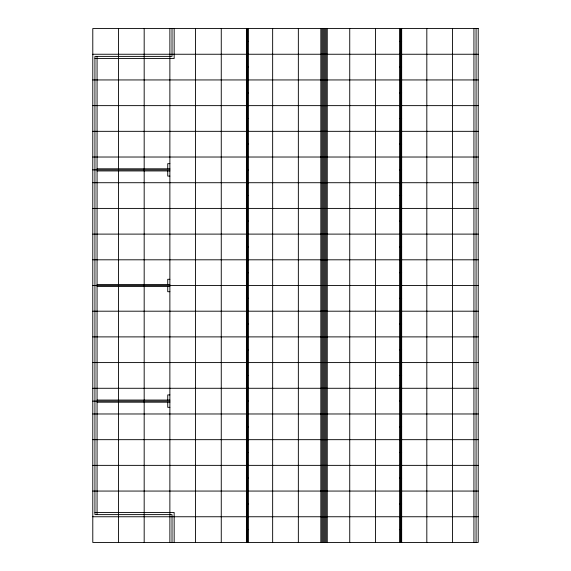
<?xml version="1.0" encoding="UTF-8"?>
<svg xmlns="http://www.w3.org/2000/svg" width="571" height="571" viewBox="0 0 571 571"><rect width="100%" height="100%" fill="white"/><g stroke="black" fill="none" stroke-linecap="round" stroke-linejoin="round"><path stroke-width="0.86" d="M246.422 41.398L248.563 41.398M399.522 41.398L401.663 41.398M92.787 54.245L478.212 54.245M94.929 58.527L174.155 58.527L174.155 28.55M246.422 67.093L248.563 67.093M399.522 67.093L401.663 67.093M92.787 79.94L478.212 79.94M246.422 92.787L248.563 92.787M399.522 92.787L401.663 92.787M92.787 105.635L478.212 105.635M246.422 118.483L248.563 118.483M399.522 118.483L401.663 118.483M92.787 131.33L478.212 131.33M246.422 144.178L248.563 144.178M399.522 144.178L401.663 144.178M92.787 157.025L478.212 157.025M169.873 163.663L167.731 163.663L167.731 168.802M97.07 168.802L169.873 168.802M92.787 169.873L169.873 169.873M246.422 169.873L248.563 169.873M399.522 169.873L401.663 169.873M97.07 170.943L169.873 170.943M169.873 176.082L167.731 176.082L167.731 170.943M92.787 182.72L478.212 182.72M246.422 195.567L248.563 195.567M399.522 195.567L401.663 195.567M92.787 208.415L478.212 208.415M246.422 221.262L248.563 221.262M399.522 221.262L401.663 221.262M92.787 234.11L478.212 234.11M246.422 246.958L248.563 246.958M399.522 246.958L401.663 246.958M92.787 259.805L478.212 259.805M246.422 272.652L248.563 272.652M399.522 272.652L401.663 272.652M169.873 279.29L167.731 279.29L167.731 284.429M97.07 284.429L169.873 284.429M92.787 285.5L478.212 285.5M97.07 286.571L169.873 286.571M169.873 291.71L167.731 291.71L167.731 286.571M246.422 298.348L248.563 298.348M399.522 298.348L401.663 298.348M92.787 311.195L478.212 311.195M246.422 324.043L248.563 324.043M399.522 324.043L401.663 324.043M92.787 336.89L478.212 336.89M246.422 349.738L248.563 349.738M399.522 349.738L401.663 349.738M92.787 362.585L478.212 362.585M246.422 375.433L248.563 375.433M399.522 375.433L401.663 375.433M92.787 388.28L478.212 388.28M169.873 394.918L167.731 394.918L167.731 400.057M97.07 400.057L169.873 400.057M92.787 401.127L169.873 401.127M246.422 401.127L248.563 401.127M399.522 401.127L401.663 401.127M97.07 402.198L169.873 402.198M169.873 407.337L167.731 407.337L167.731 402.198M92.787 413.975L478.212 413.975M246.422 426.822L248.563 426.822M399.522 426.822L401.663 426.822M92.787 439.67L478.212 439.67M246.422 452.517L248.563 452.517M399.522 452.517L401.663 452.517M92.787 465.365L478.212 465.365M246.422 478.212L248.563 478.212M399.522 478.212L401.663 478.212M92.787 491.06L478.212 491.06M246.422 503.907L248.563 503.907M399.522 503.907L401.663 503.907M94.929 512.472L174.155 512.472L174.155 542.45M92.787 516.755L478.212 516.755M246.422 529.602L248.563 529.602M399.522 529.602L401.663 529.602M476.071 28.55L476.071 542.45M473.93 28.55L473.93 542.45M452.517 28.55L452.517 542.45M426.822 28.55L426.822 542.45M401.663 28.55L401.663 542.45M401.127 28.55L401.127 542.45M400.592 28.55L400.592 542.45M399.522 28.55L399.522 542.45M375.433 28.55L375.433 542.45M349.738 28.55L349.738 542.45M327.254 28.55L327.254 542.45M326.184 28.55L326.184 542.45M325.113 28.55L325.113 542.45M324.043 28.55L324.043 542.45M322.972 28.55L322.972 542.45M321.901 28.55L321.901 542.45M320.831 28.55L320.831 542.45M298.348 28.55L298.348 542.45M272.652 28.55L272.652 542.45M248.563 28.55L248.563 542.45M247.493 28.55L247.493 542.45M246.958 28.55L246.958 542.45M246.422 28.55L246.422 542.45M221.262 28.55L221.262 542.45M195.567 28.55L195.567 542.45M172.014 28.55L172.014 56.386L94.929 56.386L94.929 514.614L172.014 514.614L172.014 542.45M169.873 28.55L169.873 542.45M144.178 28.55L144.178 542.45M118.483 28.55L118.483 542.45M97.07 56.386L97.07 514.614M478.212 28.55L92.787 28.55L92.787 542.45L478.212 542.45L478.212 28.55"/></g></svg>
